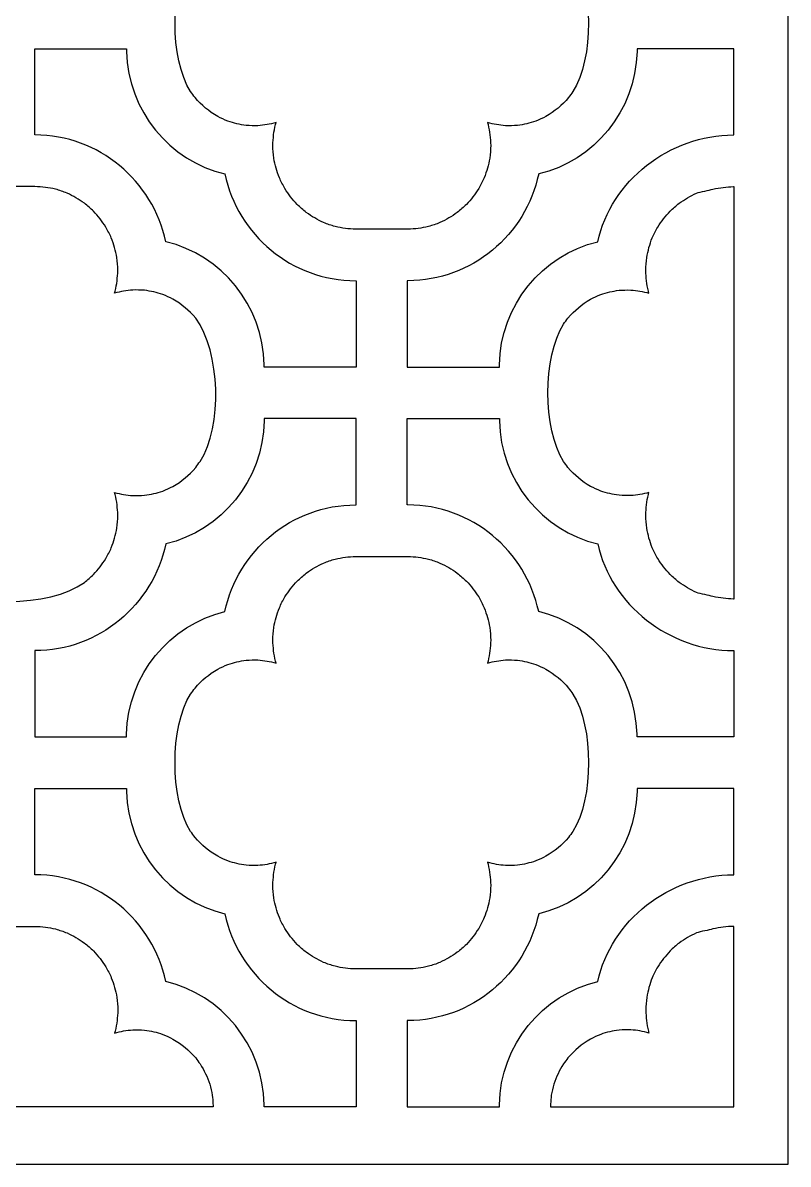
# Model space of a CAD drawing. Header units: centimetres. Extents: x 17.4 to 27.5, y -9.5 to 9.5.
# Drawn here: x 24.485 to 27.5, y -9.5 to -5.005 of the extents above; entities that cross this region are included whole.
import ezdxf

# ---------------------------------------------------------------- set-up
doc = ezdxf.new("R2010")
doc.units = ezdxf.units.CM
doc.header["$MEASUREMENT"] = 0
doc.layers.add('layer 1', color=7, linetype='Continuous')

msp = doc.modelspace()

# ---------------------------------------------------------------- linework, layer by layer
at = {"layer": 'layer 1', "color": 250}
for points, knots in [([(22.82786, 9.5), (24.38524, 9.5), (25.94264, 9.5), (27.50001, 9.5), (27.50001, 9.5), (27.50001, 3.16666), (27.50001, -3.16667), (27.50001, -9.5), (27.50001, -9.5), (25.94264, -9.5), (24.38524, -9.5), (22.82786, -9.5), (22.82786, -9.5), (22.82786, -3.16667), (22.82786, 3.16666), (22.82786, 9.5)], [0, 0, 0, 0, 0.2, 0.2, 0.2, 0.2, 0.4, 0.4, 0.4, 0.4, 0.6, 0.6, 0.6, 0.6, 1, 1, 1, 1]), ([(26.65226, -4.73532), (26.65226, -4.73532), (26.65226, -4.73532), (26.65226, -4.73532), (26.65226, -4.73532), (26.64641, -4.72746), (26.6406, -4.7196), (26.63478, -4.71176), (26.63478, -4.71176), (26.60815, -4.6807), (26.58064, -4.6577), (26.5454, -4.63716), (26.5454, -4.63716), (26.53222, -4.63032), (26.51931, -4.62442), (26.50552, -4.61891), (26.50552, -4.61891), (26.48129, -4.61059), (26.45867, -4.60531), (26.43325, -4.60205), (26.43325, -4.60205), (26.41758, -4.60084), (26.40261, -4.60045), (26.38688, -4.60088), (26.38688, -4.60088), (26.36191, -4.60281), (26.33947, -4.60674), (26.31545, -4.6135), (26.31545, -4.6135), (26.31624, -4.61089), (26.31703, -4.60823), (26.31778, -4.60555), (26.31778, -4.60555), (26.32416, -4.5777), (26.32733, -4.55201), (26.32805, -4.52341), (26.32805, -4.52341), (26.32763, -4.50635), (26.32643, -4.49014), (26.32427, -4.47322), (26.32427, -4.47322), (26.31941, -4.44581), (26.31258, -4.42147), (26.30244, -4.39556), (26.30244, -4.39556), (26.29583, -4.38081), (26.28881, -4.36703), (26.28083, -4.35296), (26.28083, -4.35296), (26.26616, -4.32993), (26.25085, -4.31022), (26.23215, -4.29043), (26.23215, -4.29043), (26.22059, -4.27926), (26.20899, -4.26912), (26.19641, -4.25911), (26.19641, -4.25911), (26.17429, -4.24318), (26.15284, -4.23068), (26.12812, -4.21939), (26.12812, -4.21939), (26.11311, -4.21335), (26.09847, -4.20836), (26.08294, -4.20389), (26.08294, -4.20389), (26.05536, -4.19743), (26.02998, -4.19422), (26.00166, -4.19351), (26.00166, -4.19351), (26.00144, -4.19351), (26.00057, -4.19351), (25.99946, -4.19351), (25.99946, -4.19351), (25.99946, -4.19351), (25.79855, -4.19351), (25.79855, -4.19351), (25.79855, -4.19351), (25.79742, -4.19351), (25.79655, -4.19351), (25.79635, -4.19351), (25.79635, -4.19351), (25.76806, -4.19422), (25.74262, -4.19743), (25.71506, -4.20389), (25.71506, -4.20389), (25.69952, -4.20836), (25.6849, -4.21335), (25.66986, -4.21939), (25.66986, -4.21939), (25.64516, -4.23068), (25.6237, -4.24318), (25.6016, -4.25911), (25.6016, -4.25911), (25.58902, -4.26912), (25.57742, -4.27926), (25.56584, -4.29043), (25.56584, -4.29043), (25.54716, -4.31022), (25.53182, -4.32993), (25.51718, -4.35296), (25.51718, -4.35296), (25.5092, -4.36703), (25.50218, -4.38081), (25.49557, -4.39556), (25.49557, -4.39556), (25.48541, -4.42147), (25.4786, -4.44581), (25.47374, -4.47322), (25.47374, -4.47322), (25.47158, -4.49014), (25.47041, -4.50635), (25.46996, -4.52341), (25.46996, -4.52341), (25.47068, -4.55201), (25.47385, -4.5777), (25.48023, -4.60555), (25.48023, -4.60555), (25.48098, -4.60823), (25.48175, -4.61089), (25.48253, -4.6135), (25.48253, -4.6135), (25.45852, -4.60674), (25.4361, -4.60281), (25.41113, -4.60088), (25.41113, -4.60088), (25.3954, -4.60045), (25.38043, -4.60084), (25.36476, -4.60205), (25.36476, -4.60205), (25.33934, -4.60531), (25.31672, -4.61059), (25.29246, -4.61891), (25.29246, -4.61891), (25.2787, -4.62442), (25.26579, -4.63032), (25.25261, -4.63716), (25.25261, -4.63716), (25.21737, -4.6577), (25.18983, -4.6807), (25.16323, -4.71176), (25.16323, -4.71176), (25.15741, -4.7196), (25.15157, -4.72746), (25.14575, -4.73532), (25.14575, -4.73532), (25.06401, -4.86401), (25.06401, -5.14736), (25.14575, -5.27602), (25.14575, -5.27602), (25.15157, -5.28387), (25.15741, -5.29173), (25.16323, -5.29959), (25.16323, -5.29959), (25.18983, -5.33066), (25.21737, -5.35367), (25.25261, -5.37416), (25.25261, -5.37416), (25.26579, -5.38102), (25.2787, -5.38694), (25.29246, -5.39244), (25.29246, -5.39244), (25.31672, -5.40074), (25.33934, -5.40602), (25.36476, -5.40928), (25.36476, -5.40928), (25.38043, -5.41052), (25.3954, -5.41087), (25.41113, -5.41046), (25.41113, -5.41046), (25.4361, -5.40856), (25.45852, -5.40463), (25.48253, -5.39786), (25.48253, -5.39786), (25.48175, -5.40047), (25.48098, -5.40312), (25.48023, -5.40577), (25.48023, -5.40577), (25.47385, -5.43367), (25.47068, -5.45935), (25.46996, -5.48795), (25.46996, -5.48795), (25.47041, -5.50499), (25.47158, -5.52119), (25.47374, -5.53812), (25.47374, -5.53812), (25.4786, -5.56554), (25.48541, -5.58987), (25.49557, -5.61576), (25.49557, -5.61576), (25.50218, -5.63052), (25.5092, -5.64431), (25.51718, -5.65836), (25.51718, -5.65836), (25.53182, -5.68143), (25.54716, -5.70111), (25.56584, -5.72092), (25.56584, -5.72092), (25.57742, -5.73209), (25.58902, -5.74224), (25.6016, -5.75222), (25.6016, -5.75222), (25.6237, -5.76813), (25.64516, -5.78063), (25.66986, -5.79196), (25.66986, -5.79196), (25.6849, -5.79797), (25.69952, -5.80299), (25.71506, -5.80747), (25.71506, -5.80747), (25.74262, -5.81394), (25.76806, -5.81712), (25.79635, -5.81784), (25.79635, -5.81784), (25.79655, -5.81784), (25.79742, -5.81784), (25.79855, -5.81784), (25.79855, -5.81784), (25.79855, -5.81784), (25.99946, -5.81784), (25.99946, -5.81784), (25.99946, -5.81784), (26.00057, -5.81784), (26.00144, -5.81784), (26.00166, -5.81784), (26.00166, -5.81784), (26.02998, -5.81712), (26.05536, -5.81394), (26.08294, -5.80747), (26.08294, -5.80747), (26.09847, -5.80299), (26.11311, -5.79797), (26.12812, -5.79196), (26.12812, -5.79196), (26.15284, -5.78063), (26.17429, -5.76813), (26.19641, -5.75222), (26.19641, -5.75222), (26.20899, -5.74224), (26.22059, -5.73209), (26.23215, -5.72092), (26.23215, -5.72092), (26.25085, -5.70111), (26.26616, -5.68143), (26.28083, -5.65836), (26.28083, -5.65836), (26.28881, -5.64431), (26.29583, -5.63052), (26.30244, -5.61576), (26.30244, -5.61576), (26.31258, -5.58987), (26.31941, -5.56554), (26.32427, -5.53812), (26.32427, -5.53812), (26.32643, -5.52119), (26.32763, -5.50499), (26.32805, -5.48795), (26.32805, -5.48795), (26.32733, -5.45935), (26.32416, -5.43367), (26.31778, -5.40577), (26.31778, -5.40577), (26.31703, -5.40312), (26.31624, -5.40047), (26.31545, -5.39786), (26.31545, -5.39786), (26.33947, -5.40463), (26.36191, -5.40856), (26.38688, -5.41046), (26.38688, -5.41046), (26.40261, -5.41087), (26.41758, -5.41052), (26.43325, -5.40928), (26.43325, -5.40928), (26.45867, -5.40602), (26.48129, -5.40074), (26.50552, -5.39244), (26.50552, -5.39244), (26.51931, -5.38694), (26.53222, -5.38102), (26.5454, -5.37416), (26.5454, -5.37416), (26.58064, -5.35367), (26.60815, -5.33066), (26.63478, -5.29959), (26.63478, -5.29959), (26.6406, -5.29173), (26.64641, -5.28387), (26.65226, -5.27602), (26.65226, -5.27602), (26.734, -5.14736), (26.734, -4.86401), (26.65226, -4.73532)], [0, 0, 0, 0, 0.0135135, 0.0135135, 0.0135135, 0.0135135, 0.027027, 0.027027, 0.027027, 0.027027, 0.0405405, 0.0405405, 0.0405405, 0.0405405, 0.0540541, 0.0540541, 0.0540541, 0.0540541, 0.0675676, 0.0675676, 0.0675676, 0.0675676, 0.0810811, 0.0810811, 0.0810811, 0.0810811, 0.0945946, 0.0945946, 0.0945946, 0.0945946, 0.1081081, 0.1081081, 0.1081081, 0.1081081, 0.1216216, 0.1216216, 0.1216216, 0.1216216, 0.1351351, 0.1351351, 0.1351351, 0.1351351, 0.1486486, 0.1486486, 0.1486486, 0.1486486, 0.1621622, 0.1621622, 0.1621622, 0.1621622, 0.1756757, 0.1756757, 0.1756757, 0.1756757, 0.1891892, 0.1891892, 0.1891892, 0.1891892, 0.2027027, 0.2027027, 0.2027027, 0.2027027, 0.2162162, 0.2162162, 0.2162162, 0.2162162, 0.2297297, 0.2297297, 0.2297297, 0.2297297, 0.2432432, 0.2432432, 0.2432432, 0.2432432, 0.2567568, 0.2567568, 0.2567568, 0.2567568, 0.2702703, 0.2702703, 0.2702703, 0.2702703, 0.2837838, 0.2837838, 0.2837838, 0.2837838, 0.2972973, 0.2972973, 0.2972973, 0.2972973, 0.3108108, 0.3108108, 0.3108108, 0.3108108, 0.3243243, 0.3243243, 0.3243243, 0.3243243, 0.3378378, 0.3378378, 0.3378378, 0.3378378, 0.3513514, 0.3513514, 0.3513514, 0.3513514, 0.3648649, 0.3648649, 0.3648649, 0.3648649, 0.3783784, 0.3783784, 0.3783784, 0.3783784, 0.3918919, 0.3918919, 0.3918919, 0.3918919, 0.4054054, 0.4054054, 0.4054054, 0.4054054, 0.4189189, 0.4189189, 0.4189189, 0.4189189, 0.4324324, 0.4324324, 0.4324324, 0.4324324, 0.4459459, 0.4459459, 0.4459459, 0.4459459, 0.4594595, 0.4594595, 0.4594595, 0.4594595, 0.472973, 0.472973, 0.472973, 0.472973, 0.4864865, 0.4864865, 0.4864865, 0.4864865, 0.5, 0.5, 0.5, 0.5, 0.5135135, 0.5135135, 0.5135135, 0.5135135, 0.527027, 0.527027, 0.527027, 0.527027, 0.5405405, 0.5405405, 0.5405405, 0.5405405, 0.5540541, 0.5540541, 0.5540541, 0.5540541, 0.5675676, 0.5675676, 0.5675676, 0.5675676, 0.5810811, 0.5810811, 0.5810811, 0.5810811, 0.5945946, 0.5945946, 0.5945946, 0.5945946, 0.6081081, 0.6081081, 0.6081081, 0.6081081, 0.6216216, 0.6216216, 0.6216216, 0.6216216, 0.6351351, 0.6351351, 0.6351351, 0.6351351, 0.6486486, 0.6486486, 0.6486486, 0.6486486, 0.6621622, 0.6621622, 0.6621622, 0.6621622, 0.6756757, 0.6756757, 0.6756757, 0.6756757, 0.6891892, 0.6891892, 0.6891892, 0.6891892, 0.7027027, 0.7027027, 0.7027027, 0.7027027, 0.7162162, 0.7162162, 0.7162162, 0.7162162, 0.7297297, 0.7297297, 0.7297297, 0.7297297, 0.7432432, 0.7432432, 0.7432432, 0.7432432, 0.7567568, 0.7567568, 0.7567568, 0.7567568, 0.7702703, 0.7702703, 0.7702703, 0.7702703, 0.7837838, 0.7837838, 0.7837838, 0.7837838, 0.7972973, 0.7972973, 0.7972973, 0.7972973, 0.8108108, 0.8108108, 0.8108108, 0.8108108, 0.8243243, 0.8243243, 0.8243243, 0.8243243, 0.8378378, 0.8378378, 0.8378378, 0.8378378, 0.8513514, 0.8513514, 0.8513514, 0.8513514, 0.8648649, 0.8648649, 0.8648649, 0.8648649, 0.8783784, 0.8783784, 0.8783784, 0.8783784, 0.8918919, 0.8918919, 0.8918919, 0.8918919, 0.9054054, 0.9054054, 0.9054054, 0.9054054, 0.9189189, 0.9189189, 0.9189189, 0.9189189, 0.9324324, 0.9324324, 0.9324324, 0.9324324, 0.9459459, 0.9459459, 0.9459459, 0.9459459, 0.9594595, 0.9594595, 0.9594595, 0.9594595, 0.972973, 0.972973, 0.972973, 0.972973, 1, 1, 1, 1]), ([(24.89341, -5.10721), (24.89341, -5.10721), (24.89341, -5.10721), (24.89341, -5.10721), (24.89341, -5.10721), (24.7728, -5.10721), (24.65221, -5.10721), (24.5316, -5.10721), (24.5316, -5.10721), (24.5316, -5.22048), (24.5316, -5.33374), (24.5316, -5.44701), (24.5316, -5.44701), (24.5322, -5.44701), (24.53258, -5.44701), (24.53268, -5.44701), (24.53268, -5.44701), (24.78491, -5.44701), (24.99669, -5.62761), (25.04807, -5.86738), (25.04807, -5.86738), (25.26696, -5.91934), (25.43146, -6.11681), (25.43558, -6.35255), (25.43558, -6.35255), (25.43561, -6.35372), (25.43563, -6.35709), (25.43563, -6.3608), (25.43563, -6.3608), (25.5566, -6.3608), (25.67759, -6.3608), (25.79855, -6.3608), (25.79855, -6.3608), (25.79855, -6.24754), (25.79855, -6.13425), (25.79855, -6.02095), (25.79855, -6.02095), (25.79742, -6.02095), (25.79655, -6.02095), (25.79635, -6.02095), (25.79635, -6.02095), (25.54413, -6.02095), (25.33232, -5.84038), (25.28094, -5.60059), (25.28094, -5.60059), (25.06298, -5.54883), (24.89894, -5.35285), (24.89351, -5.11839), (24.89351, -5.11839), (24.89346, -5.11652), (24.89343, -5.11185), (24.89341, -5.10721)], [0, 0, 0, 0, 0.0714286, 0.0714286, 0.0714286, 0.0714286, 0.1428571, 0.1428571, 0.1428571, 0.1428571, 0.2142857, 0.2142857, 0.2142857, 0.2142857, 0.2857143, 0.2857143, 0.2857143, 0.2857143, 0.3571429, 0.3571429, 0.3571429, 0.3571429, 0.4285714, 0.4285714, 0.4285714, 0.4285714, 0.5, 0.5, 0.5, 0.5, 0.5714286, 0.5714286, 0.5714286, 0.5714286, 0.6428571, 0.6428571, 0.6428571, 0.6428571, 0.7142857, 0.7142857, 0.7142857, 0.7142857, 0.7857143, 0.7857143, 0.7857143, 0.7857143, 0.8571429, 0.8571429, 0.8571429, 0.8571429, 1, 1, 1, 1]), ([(26.9046, -5.10721), (26.9046, -5.10721), (26.9046, -5.10721), (26.9046, -5.10721), (26.9046, -5.10721), (27.03178, -5.10721), (27.15897, -5.10721), (27.28617, -5.10721), (27.28617, -5.10721), (27.28617, -5.22048), (27.28617, -5.33374), (27.28617, -5.44701), (27.28617, -5.44701), (27.28557, -5.44701), (27.28517, -5.44701), (27.28509, -5.44701), (27.28509, -5.44701), (27.03288, -5.44701), (26.80132, -5.62761), (26.74992, -5.86738), (26.74992, -5.86738), (26.53105, -5.91934), (26.36655, -6.11681), (26.36243, -6.35255), (26.36243, -6.35255), (26.3624, -6.35372), (26.36236, -6.35709), (26.36236, -6.3608), (26.36236, -6.3608), (26.24138, -6.3608), (26.12042, -6.3608), (25.99946, -6.3608), (25.99946, -6.3608), (25.99946, -6.24754), (25.99946, -6.13425), (25.99946, -6.02095), (25.99946, -6.02095), (26.00057, -6.02095), (26.00144, -6.02095), (26.00166, -6.02095), (26.00166, -6.02095), (26.25388, -6.02095), (26.46567, -5.84038), (26.51707, -5.60059), (26.51707, -5.60059), (26.73503, -5.54883), (26.89907, -5.35285), (26.9045, -5.11839), (26.9045, -5.11839), (26.90455, -5.11652), (26.90457, -5.11185), (26.9046, -5.10721)], [0, 0, 0, 0, 0.0714286, 0.0714286, 0.0714286, 0.0714286, 0.1428571, 0.1428571, 0.1428571, 0.1428571, 0.2142857, 0.2142857, 0.2142857, 0.2142857, 0.2857143, 0.2857143, 0.2857143, 0.2857143, 0.3571429, 0.3571429, 0.3571429, 0.3571429, 0.4285714, 0.4285714, 0.4285714, 0.4285714, 0.5, 0.5, 0.5, 0.5, 0.5714286, 0.5714286, 0.5714286, 0.5714286, 0.6428571, 0.6428571, 0.6428571, 0.6428571, 0.7142857, 0.7142857, 0.7142857, 0.7142857, 0.7857143, 0.7857143, 0.7857143, 0.7857143, 0.8571429, 0.8571429, 0.8571429, 0.8571429, 1, 1, 1, 1]), ([(23.67677, -6.19194), (23.67677, -6.19194), (23.67677, -6.19194), (23.67677, -6.19194), (23.67677, -6.19194), (23.6826, -6.18409), (23.68841, -6.17623), (23.69423, -6.16838), (23.69423, -6.16838), (23.72086, -6.13733), (23.74837, -6.11432), (23.78361, -6.09382), (23.78361, -6.09382), (23.79679, -6.08694), (23.8097, -6.08105), (23.82349, -6.07553), (23.82349, -6.07553), (23.84771, -6.06722), (23.87034, -6.06197), (23.89575, -6.05868), (23.89575, -6.05868), (23.91146, -6.05747), (23.92641, -6.05709), (23.94213, -6.0575), (23.94213, -6.0575), (23.9671, -6.05944), (23.98954, -6.06337), (24.01356, -6.07013), (24.01356, -6.07013), (24.01277, -6.06752), (24.01197, -6.06487), (24.01123, -6.06219), (24.01123, -6.06219), (24.00484, -6.03432), (24.00168, -6.00864), (24.00096, -5.98004), (24.00096, -5.98004), (24.00141, -5.96299), (24.00261, -5.9468), (24.00473, -5.92987), (24.00473, -5.92987), (24.0096, -5.90245), (24.01643, -5.87811), (24.02658, -5.8522), (24.02658, -5.8522), (24.03317, -5.83744), (24.04019, -5.82365), (24.0482, -5.8096), (24.0482, -5.8096), (24.06285, -5.78656), (24.07816, -5.76688), (24.09685, -5.74706), (24.09685, -5.74706), (24.10842, -5.7359), (24.12002, -5.72575), (24.1326, -5.71573), (24.1326, -5.71573), (24.15472, -5.69983), (24.17617, -5.68733), (24.20089, -5.67603), (24.20089, -5.67603), (24.21591, -5.67002), (24.23053, -5.665), (24.24606, -5.66052), (24.24606, -5.66052), (24.27366, -5.65405), (24.29906, -5.65085), (24.32735, -5.65015), (24.32735, -5.65015), (24.32749, -5.65015), (24.3283, -5.65015), (24.32958, -5.65015), (24.32958, -5.65015), (24.32958, -5.65015), (24.5316, -5.65015), (24.5316, -5.65015), (24.5316, -5.65015), (24.5322, -5.65015), (24.53258, -5.65015), (24.53268, -5.65015), (24.53268, -5.65015), (24.56097, -5.65085), (24.58639, -5.65405), (24.61394, -5.66052), (24.61394, -5.66052), (24.6295, -5.665), (24.64411, -5.67002), (24.65915, -5.67603), (24.65915, -5.67603), (24.68387, -5.68733), (24.70532, -5.69983), (24.72744, -5.71573), (24.72744, -5.71573), (24.74002, -5.72575), (24.75159, -5.7359), (24.76318, -5.74706), (24.76318, -5.74706), (24.78186, -5.76688), (24.7972, -5.78656), (24.81183, -5.8096), (24.81183, -5.8096), (24.81984, -5.82365), (24.82683, -5.83744), (24.83347, -5.8522), (24.83347, -5.8522), (24.84359, -5.87811), (24.85041, -5.90245), (24.8553, -5.92987), (24.8553, -5.92987), (24.85743, -5.9468), (24.85863, -5.96299), (24.85906, -5.98004), (24.85906, -5.98004), (24.85833, -6.00864), (24.85519, -6.03432), (24.84878, -6.06219), (24.84878, -6.06219), (24.84803, -6.06487), (24.84727, -6.06752), (24.84648, -6.07013), (24.84648, -6.07013), (24.87047, -6.06337), (24.89292, -6.05944), (24.91789, -6.0575), (24.91789, -6.0575), (24.93364, -6.05709), (24.9486, -6.05747), (24.96428, -6.05868), (24.96428, -6.05868), (24.98967, -6.06197), (25.01229, -6.06722), (25.03655, -6.07553), (25.03655, -6.07553), (25.05034, -6.08105), (25.06325, -6.08694), (25.07643, -6.09382), (25.07643, -6.09382), (25.11167, -6.11432), (25.13918, -6.13733), (25.16581, -6.16838), (25.16581, -6.16838), (25.26443, -6.30157), (25.27161, -6.5937), (25.18326, -6.73275), (25.18326, -6.73275), (25.17744, -6.74061), (25.17163, -6.74849), (25.16581, -6.75635), (25.16581, -6.75635), (25.13918, -6.7874), (25.11167, -6.81038), (25.07643, -6.83091), (25.07643, -6.83091), (25.06325, -6.83772), (25.05034, -6.84365), (25.03655, -6.84916), (25.03655, -6.84916), (25.01229, -6.85748), (24.98967, -6.86273), (24.96428, -6.86601), (24.96428, -6.86601), (24.9486, -6.86723), (24.93364, -6.86761), (24.91789, -6.86721), (24.91789, -6.86721), (24.89292, -6.86526), (24.87047, -6.86133), (24.84648, -6.85457), (24.84648, -6.85457), (24.84727, -6.85718), (24.84803, -6.85983), (24.84878, -6.8625), (24.84878, -6.8625), (24.85519, -6.89037), (24.85833, -6.91606), (24.85906, -6.94466), (24.85906, -6.94466), (24.85863, -6.96172), (24.85743, -6.9779), (24.8553, -6.99482), (24.8553, -6.99482), (24.85041, -7.02225), (24.84359, -7.04657), (24.83347, -7.07249), (24.83347, -7.07249), (24.82683, -7.08728), (24.81984, -7.10104), (24.81183, -7.1151), (24.81183, -7.1151), (24.7972, -7.13814), (24.78186, -7.15782), (24.76318, -7.17764), (24.76318, -7.17764), (24.75159, -7.18882), (24.74002, -7.19898), (24.72744, -7.20896), (24.72744, -7.20896), (24.58821, -7.30913), (24.27178, -7.30913), (24.1326, -7.20896), (24.1326, -7.20896), (24.12002, -7.19898), (24.10842, -7.18882), (24.09685, -7.17764), (24.09685, -7.17764), (24.07816, -7.15782), (24.06285, -7.13814), (24.0482, -7.1151), (24.0482, -7.1151), (24.04019, -7.10104), (24.03317, -7.08728), (24.02658, -7.07249), (24.02658, -7.07249), (24.01643, -7.04657), (24.0096, -7.02225), (24.00473, -6.99482), (24.00473, -6.99482), (24.00261, -6.9779), (24.00141, -6.96172), (24.00096, -6.94466), (24.00096, -6.94466), (24.00168, -6.91606), (24.00484, -6.89037), (24.01123, -6.8625), (24.01123, -6.8625), (24.01197, -6.85983), (24.01277, -6.85718), (24.01356, -6.85457), (24.01356, -6.85457), (23.98954, -6.86133), (23.9671, -6.86526), (23.94213, -6.86721), (23.94213, -6.86721), (23.92641, -6.86761), (23.91146, -6.86723), (23.89575, -6.86601), (23.89575, -6.86601), (23.87034, -6.86273), (23.84771, -6.85748), (23.82349, -6.84916), (23.82349, -6.84916), (23.8097, -6.84365), (23.79679, -6.83772), (23.78361, -6.83091), (23.78361, -6.83091), (23.58284, -6.71398), (23.56405, -6.3694), (23.67677, -6.19194)], [0, 0, 0, 0, 0.015873, 0.015873, 0.015873, 0.015873, 0.031746, 0.031746, 0.031746, 0.031746, 0.047619, 0.047619, 0.047619, 0.047619, 0.0634921, 0.0634921, 0.0634921, 0.0634921, 0.0793651, 0.0793651, 0.0793651, 0.0793651, 0.0952381, 0.0952381, 0.0952381, 0.0952381, 0.1111111, 0.1111111, 0.1111111, 0.1111111, 0.1269841, 0.1269841, 0.1269841, 0.1269841, 0.1428571, 0.1428571, 0.1428571, 0.1428571, 0.1587302, 0.1587302, 0.1587302, 0.1587302, 0.1746032, 0.1746032, 0.1746032, 0.1746032, 0.1904762, 0.1904762, 0.1904762, 0.1904762, 0.2063492, 0.2063492, 0.2063492, 0.2063492, 0.2222222, 0.2222222, 0.2222222, 0.2222222, 0.2380952, 0.2380952, 0.2380952, 0.2380952, 0.2539683, 0.2539683, 0.2539683, 0.2539683, 0.2698413, 0.2698413, 0.2698413, 0.2698413, 0.2857143, 0.2857143, 0.2857143, 0.2857143, 0.3015873, 0.3015873, 0.3015873, 0.3015873, 0.3174603, 0.3174603, 0.3174603, 0.3174603, 0.3333333, 0.3333333, 0.3333333, 0.3333333, 0.3492063, 0.3492063, 0.3492063, 0.3492063, 0.3650794, 0.3650794, 0.3650794, 0.3650794, 0.3809524, 0.3809524, 0.3809524, 0.3809524, 0.3968254, 0.3968254, 0.3968254, 0.3968254, 0.4126984, 0.4126984, 0.4126984, 0.4126984, 0.4285714, 0.4285714, 0.4285714, 0.4285714, 0.4444444, 0.4444444, 0.4444444, 0.4444444, 0.4603175, 0.4603175, 0.4603175, 0.4603175, 0.4761905, 0.4761905, 0.4761905, 0.4761905, 0.4920635, 0.4920635, 0.4920635, 0.4920635, 0.5079365, 0.5079365, 0.5079365, 0.5079365, 0.5238095, 0.5238095, 0.5238095, 0.5238095, 0.5396825, 0.5396825, 0.5396825, 0.5396825, 0.5555556, 0.5555556, 0.5555556, 0.5555556, 0.5714286, 0.5714286, 0.5714286, 0.5714286, 0.5873016, 0.5873016, 0.5873016, 0.5873016, 0.6031746, 0.6031746, 0.6031746, 0.6031746, 0.6190476, 0.6190476, 0.6190476, 0.6190476, 0.6349206, 0.6349206, 0.6349206, 0.6349206, 0.6507937, 0.6507937, 0.6507937, 0.6507937, 0.6666667, 0.6666667, 0.6666667, 0.6666667, 0.6825397, 0.6825397, 0.6825397, 0.6825397, 0.6984127, 0.6984127, 0.6984127, 0.6984127, 0.7142857, 0.7142857, 0.7142857, 0.7142857, 0.7301587, 0.7301587, 0.7301587, 0.7301587, 0.7460317, 0.7460317, 0.7460317, 0.7460317, 0.7619048, 0.7619048, 0.7619048, 0.7619048, 0.7777778, 0.7777778, 0.7777778, 0.7777778, 0.7936508, 0.7936508, 0.7936508, 0.7936508, 0.8095238, 0.8095238, 0.8095238, 0.8095238, 0.8253968, 0.8253968, 0.8253968, 0.8253968, 0.8412698, 0.8412698, 0.8412698, 0.8412698, 0.8571429, 0.8571429, 0.8571429, 0.8571429, 0.8730159, 0.8730159, 0.8730159, 0.8730159, 0.8888889, 0.8888889, 0.8888889, 0.8888889, 0.9047619, 0.9047619, 0.9047619, 0.9047619, 0.9206349, 0.9206349, 0.9206349, 0.9206349, 0.9365079, 0.9365079, 0.9365079, 0.9365079, 0.952381, 0.952381, 0.952381, 0.952381, 0.968254, 0.968254, 0.968254, 0.968254, 1, 1, 1, 1]), ([(27.28617, -5.65015), (27.28617, -5.65015), (27.28617, -5.65015), (27.28617, -5.65015), (27.28617, -5.65015), (27.28557, -5.65015), (27.28517, -5.65015), (27.28509, -5.65015), (27.28509, -5.65015), (27.25682, -5.65085), (27.23141, -5.65405), (27.20382, -5.66052), (27.20382, -5.66052), (27.18828, -5.665), (27.1539, -5.67002), (27.13886, -5.67603), (27.13886, -5.67603), (27.11413, -5.68733), (27.09267, -5.69983), (27.07057, -5.71573), (27.07057, -5.71573), (27.05799, -5.72575), (27.04642, -5.7359), (27.03484, -5.74706), (27.03484, -5.74706), (27.01611, -5.76688), (27.00081, -5.78656), (26.98618, -5.8096), (26.98618, -5.8096), (26.97815, -5.82365), (26.97116, -5.83744), (26.96454, -5.8522), (26.96454, -5.8522), (26.95441, -5.87811), (26.94759, -5.90245), (26.94271, -5.92987), (26.94271, -5.92987), (26.94058, -5.9468), (26.93938, -5.96299), (26.93893, -5.98004), (26.93893, -5.98004), (26.93968, -6.00864), (26.94282, -6.03432), (26.9492, -6.06219), (26.9492, -6.06219), (26.94996, -6.06487), (26.95072, -6.06752), (26.95152, -6.07013), (26.95152, -6.07013), (26.92753, -6.06337), (26.90509, -6.05944), (26.88009, -6.0575), (26.88009, -6.0575), (26.86437, -6.05709), (26.84941, -6.05747), (26.83373, -6.05868), (26.83373, -6.05868), (26.80834, -6.06197), (26.78572, -6.06722), (26.76146, -6.07553), (26.76146, -6.07553), (26.74767, -6.08105), (26.73476, -6.08694), (26.72158, -6.09382), (26.72158, -6.09382), (26.68634, -6.11432), (26.65883, -6.13733), (26.6322, -6.16838), (26.6322, -6.16838), (26.62638, -6.17623), (26.62057, -6.18409), (26.61475, -6.19194), (26.61475, -6.19194), (26.53317, -6.32033), (26.53317, -6.60436), (26.61475, -6.73275), (26.61475, -6.73275), (26.62057, -6.74061), (26.62638, -6.74849), (26.6322, -6.75635), (26.6322, -6.75635), (26.65883, -6.7874), (26.68634, -6.81038), (26.72158, -6.83091), (26.72158, -6.83091), (26.73476, -6.83772), (26.74767, -6.84365), (26.76146, -6.84916), (26.76146, -6.84916), (26.78572, -6.85748), (26.80834, -6.86273), (26.83373, -6.86601), (26.83373, -6.86601), (26.84941, -6.86723), (26.86437, -6.86761), (26.88009, -6.86721), (26.88009, -6.86721), (26.90509, -6.86526), (26.92753, -6.86133), (26.95152, -6.85457), (26.95152, -6.85457), (26.95072, -6.85718), (26.94996, -6.85983), (26.9492, -6.8625), (26.9492, -6.8625), (26.94282, -6.89037), (26.93968, -6.91606), (26.93893, -6.94466), (26.93893, -6.94466), (26.93938, -6.96172), (26.94058, -6.9779), (26.94271, -6.99482), (26.94271, -6.99482), (26.94759, -7.02225), (26.95441, -7.04657), (26.96454, -7.07249), (26.96454, -7.07249), (26.97116, -7.08728), (26.97815, -7.10104), (26.98618, -7.1151), (26.98618, -7.1151), (27.00081, -7.13814), (27.01611, -7.15782), (27.03484, -7.17764), (27.03484, -7.17764), (27.04642, -7.18882), (27.05799, -7.19898), (27.07057, -7.20896), (27.07057, -7.20896), (27.09267, -7.22489), (27.11413, -7.23737), (27.13886, -7.2487), (27.13886, -7.2487), (27.1539, -7.25471), (27.18828, -7.25973), (27.20382, -7.26421), (27.20382, -7.26421), (27.23141, -7.27065), (27.25682, -7.27385), (27.28509, -7.27457), (27.28509, -7.27457), (27.28517, -7.27457), (27.28557, -7.27457), (27.28617, -7.27456), (27.28617, -7.27456), (27.28617, -6.73309), (27.28617, -6.19161), (27.28617, -5.65015)], [0, 0, 0, 0, 0.0263158, 0.0263158, 0.0263158, 0.0263158, 0.0526316, 0.0526316, 0.0526316, 0.0526316, 0.0789474, 0.0789474, 0.0789474, 0.0789474, 0.1052632, 0.1052632, 0.1052632, 0.1052632, 0.1315789, 0.1315789, 0.1315789, 0.1315789, 0.1578947, 0.1578947, 0.1578947, 0.1578947, 0.1842105, 0.1842105, 0.1842105, 0.1842105, 0.2105263, 0.2105263, 0.2105263, 0.2105263, 0.2368421, 0.2368421, 0.2368421, 0.2368421, 0.2631579, 0.2631579, 0.2631579, 0.2631579, 0.2894737, 0.2894737, 0.2894737, 0.2894737, 0.3157895, 0.3157895, 0.3157895, 0.3157895, 0.3421053, 0.3421053, 0.3421053, 0.3421053, 0.3684211, 0.3684211, 0.3684211, 0.3684211, 0.3947368, 0.3947368, 0.3947368, 0.3947368, 0.4210526, 0.4210526, 0.4210526, 0.4210526, 0.4473684, 0.4473684, 0.4473684, 0.4473684, 0.4736842, 0.4736842, 0.4736842, 0.4736842, 0.5, 0.5, 0.5, 0.5, 0.5263158, 0.5263158, 0.5263158, 0.5263158, 0.5526316, 0.5526316, 0.5526316, 0.5526316, 0.5789474, 0.5789474, 0.5789474, 0.5789474, 0.6052632, 0.6052632, 0.6052632, 0.6052632, 0.6315789, 0.6315789, 0.6315789, 0.6315789, 0.6578947, 0.6578947, 0.6578947, 0.6578947, 0.6842105, 0.6842105, 0.6842105, 0.6842105, 0.7105263, 0.7105263, 0.7105263, 0.7105263, 0.7368421, 0.7368421, 0.7368421, 0.7368421, 0.7631579, 0.7631579, 0.7631579, 0.7631579, 0.7894737, 0.7894737, 0.7894737, 0.7894737, 0.8157895, 0.8157895, 0.8157895, 0.8157895, 0.8421053, 0.8421053, 0.8421053, 0.8421053, 0.8684211, 0.8684211, 0.8684211, 0.8684211, 0.8947368, 0.8947368, 0.8947368, 0.8947368, 0.9210526, 0.9210526, 0.9210526, 0.9210526, 0.9473684, 0.9473684, 0.9473684, 0.9473684, 1, 1, 1, 1]), ([(24.89341, -7.81749), (24.89341, -7.81749), (24.89341, -7.81749), (24.89341, -7.81749), (24.89341, -7.81749), (24.7728, -7.81749), (24.65221, -7.81749), (24.5316, -7.81749), (24.5316, -7.81749), (24.5316, -7.70423), (24.5316, -7.59096), (24.5316, -7.47769), (24.5316, -7.47769), (24.5322, -7.47769), (24.53258, -7.47769), (24.53268, -7.47769), (24.53268, -7.47769), (24.78491, -7.47769), (24.99669, -7.29712), (25.04807, -7.05733), (25.04807, -7.05733), (25.26696, -7.00534), (25.43146, -6.80792), (25.43558, -6.57217), (25.43558, -6.57217), (25.43561, -6.57099), (25.43563, -6.56764), (25.43563, -6.5639), (25.43563, -6.5639), (25.5566, -6.5639), (25.67759, -6.5639), (25.79855, -6.5639), (25.79855, -6.5639), (25.79855, -6.67719), (25.79855, -6.79043), (25.79855, -6.90375), (25.79855, -6.90375), (25.79742, -6.90375), (25.79655, -6.90372), (25.79635, -6.90372), (25.79635, -6.90372), (25.54413, -6.90372), (25.33232, -7.08433), (25.28094, -7.32412), (25.28094, -7.32412), (25.06298, -7.3759), (24.89894, -7.57185), (24.89351, -7.8063), (24.89351, -7.8063), (24.89346, -7.80819), (24.89343, -7.81283), (24.89341, -7.81749)], [0, 0, 0, 0, 0.0714286, 0.0714286, 0.0714286, 0.0714286, 0.1428571, 0.1428571, 0.1428571, 0.1428571, 0.2142857, 0.2142857, 0.2142857, 0.2142857, 0.2857143, 0.2857143, 0.2857143, 0.2857143, 0.3571429, 0.3571429, 0.3571429, 0.3571429, 0.4285714, 0.4285714, 0.4285714, 0.4285714, 0.5, 0.5, 0.5, 0.5, 0.5714286, 0.5714286, 0.5714286, 0.5714286, 0.6428571, 0.6428571, 0.6428571, 0.6428571, 0.7142857, 0.7142857, 0.7142857, 0.7142857, 0.7857143, 0.7857143, 0.7857143, 0.7857143, 0.8571429, 0.8571429, 0.8571429, 0.8571429, 1, 1, 1, 1]), ([(26.9046, -7.81749), (26.9046, -7.81749), (26.9046, -7.81749), (26.9046, -7.81749), (26.9046, -7.81749), (27.03178, -7.81749), (27.15897, -7.81749), (27.28617, -7.81749), (27.28617, -7.81749), (27.28617, -7.70423), (27.28617, -7.59096), (27.28617, -7.47769), (27.28617, -7.47769), (27.28557, -7.47769), (27.28517, -7.47769), (27.28509, -7.47769), (27.28509, -7.47769), (27.03288, -7.47769), (26.80132, -7.29712), (26.74992, -7.05733), (26.74992, -7.05733), (26.53105, -7.00534), (26.36655, -6.80792), (26.36243, -6.57217), (26.36243, -6.57217), (26.3624, -6.57099), (26.36236, -6.56764), (26.36236, -6.5639), (26.36236, -6.5639), (26.24138, -6.5639), (26.12042, -6.5639), (25.99946, -6.5639), (25.99946, -6.5639), (25.99946, -6.67719), (25.99946, -6.79043), (25.99946, -6.90375), (25.99946, -6.90375), (26.00057, -6.90375), (26.00144, -6.90372), (26.00166, -6.90372), (26.00166, -6.90372), (26.25388, -6.90372), (26.46567, -7.08433), (26.51707, -7.32412), (26.51707, -7.32412), (26.73503, -7.3759), (26.89907, -7.57185), (26.9045, -7.8063), (26.9045, -7.8063), (26.90455, -7.80819), (26.90457, -7.81283), (26.9046, -7.81749)], [0, 0, 0, 0, 0.0714286, 0.0714286, 0.0714286, 0.0714286, 0.1428571, 0.1428571, 0.1428571, 0.1428571, 0.2142857, 0.2142857, 0.2142857, 0.2142857, 0.2857143, 0.2857143, 0.2857143, 0.2857143, 0.3571429, 0.3571429, 0.3571429, 0.3571429, 0.4285714, 0.4285714, 0.4285714, 0.4285714, 0.5, 0.5, 0.5, 0.5, 0.5714286, 0.5714286, 0.5714286, 0.5714286, 0.6428571, 0.6428571, 0.6428571, 0.6428571, 0.7142857, 0.7142857, 0.7142857, 0.7142857, 0.7857143, 0.7857143, 0.7857143, 0.7857143, 0.8571429, 0.8571429, 0.8571429, 0.8571429, 1, 1, 1, 1]), ([(25.79855, -7.10689), (25.79855, -7.10689), (25.79855, -7.10689), (25.79855, -7.10689), (25.79855, -7.10689), (25.79742, -7.10689), (25.79655, -7.10686), (25.79635, -7.10686), (25.79635, -7.10686), (25.76806, -7.1076), (25.74262, -7.11077), (25.71506, -7.11724), (25.71506, -7.11724), (25.69952, -7.12171), (25.6849, -7.12673), (25.66986, -7.13273), (25.66986, -7.13273), (25.64516, -7.14406), (25.6237, -7.15656), (25.6016, -7.17247), (25.6016, -7.17247), (25.58902, -7.18247), (25.57742, -7.19263), (25.56584, -7.20378), (25.56584, -7.20378), (25.54716, -7.2236), (25.53182, -7.2433), (25.51718, -7.26634), (25.51718, -7.26634), (25.5092, -7.28037), (25.50218, -7.29417), (25.49557, -7.30894), (25.49557, -7.30894), (25.48541, -7.33485), (25.4786, -7.35918), (25.47374, -7.3866), (25.47374, -7.3866), (25.47158, -7.40352), (25.47041, -7.41973), (25.46996, -7.43676), (25.46996, -7.43676), (25.47068, -7.46536), (25.47385, -7.49108), (25.48023, -7.51893), (25.48023, -7.51893), (25.48098, -7.52158), (25.48175, -7.52424), (25.48253, -7.52687), (25.48253, -7.52687), (25.45852, -7.5201), (25.4361, -7.51617), (25.41113, -7.51424), (25.41113, -7.51424), (25.3954, -7.51383), (25.38043, -7.51421), (25.36476, -7.51541), (25.36476, -7.51541), (25.33934, -7.51869), (25.31672, -7.52394), (25.29246, -7.53229), (25.29246, -7.53229), (25.2787, -7.53779), (25.26579, -7.5437), (25.25261, -7.55054), (25.25261, -7.55054), (25.21737, -7.57104), (25.18983, -7.59405), (25.16323, -7.6251), (25.16323, -7.6251), (25.15741, -7.63296), (25.15157, -7.64082), (25.14575, -7.64865), (25.14575, -7.64865), (25.06401, -7.77734), (25.06401, -8.0607), (25.14575, -8.18939), (25.14575, -8.18939), (25.15157, -8.19725), (25.15741, -8.20511), (25.16323, -8.21297), (25.16323, -8.21297), (25.18983, -8.24403), (25.21737, -8.26699), (25.25261, -8.28754), (25.25261, -8.28754), (25.26579, -8.29438), (25.2787, -8.30029), (25.29246, -8.30579), (25.29246, -8.30579), (25.31672, -8.31412), (25.33934, -8.31937), (25.36476, -8.32266), (25.36476, -8.32266), (25.38043, -8.32387), (25.3954, -8.32425), (25.41113, -8.32384), (25.41113, -8.32384), (25.4361, -8.3219), (25.45852, -8.31797), (25.48253, -8.31121), (25.48253, -8.31121), (25.48175, -8.31382), (25.48098, -8.31647), (25.48023, -8.31915), (25.48023, -8.31915), (25.47385, -8.347), (25.47068, -8.37269), (25.46996, -8.4013), (25.46996, -8.4013), (25.47041, -8.41835), (25.47158, -8.43454), (25.47374, -8.45148), (25.47374, -8.45148), (25.4786, -8.47889), (25.48541, -8.5032), (25.49557, -8.52913), (25.49557, -8.52913), (25.50218, -8.5439), (25.5092, -8.55769), (25.51718, -8.57174), (25.51718, -8.57174), (25.53182, -8.59478), (25.54716, -8.61446), (25.56584, -8.63426), (25.56584, -8.63426), (25.57742, -8.64547), (25.58902, -8.65561), (25.6016, -8.6656), (25.6016, -8.6656), (25.6237, -8.68151), (25.64516, -8.69401), (25.66986, -8.70534), (25.66986, -8.70534), (25.6849, -8.71135), (25.69952, -8.71637), (25.71506, -8.72084), (25.71506, -8.72084), (25.74262, -8.72729), (25.76806, -8.73047), (25.79635, -8.73122), (25.79635, -8.73122), (25.79655, -8.73122), (25.79742, -8.73119), (25.79855, -8.73119), (25.79855, -8.73119), (25.79855, -8.73119), (25.99946, -8.73119), (25.99946, -8.73119), (25.99946, -8.73119), (26.00057, -8.73119), (26.00144, -8.73122), (26.00166, -8.73122), (26.00166, -8.73122), (26.02998, -8.73047), (26.05536, -8.72729), (26.08294, -8.72084), (26.08294, -8.72084), (26.09847, -8.71637), (26.11311, -8.71135), (26.12812, -8.70534), (26.12812, -8.70534), (26.15284, -8.69401), (26.17429, -8.68151), (26.19641, -8.6656), (26.19641, -8.6656), (26.20899, -8.65561), (26.22059, -8.64547), (26.23215, -8.63426), (26.23215, -8.63426), (26.25085, -8.61446), (26.26616, -8.59478), (26.28083, -8.57174), (26.28083, -8.57174), (26.28881, -8.55769), (26.29583, -8.5439), (26.30244, -8.52913), (26.30244, -8.52913), (26.31258, -8.5032), (26.31941, -8.47889), (26.32427, -8.45148), (26.32427, -8.45148), (26.32643, -8.43454), (26.32763, -8.41835), (26.32805, -8.4013), (26.32805, -8.4013), (26.32733, -8.37269), (26.32416, -8.347), (26.31778, -8.31915), (26.31778, -8.31915), (26.31703, -8.31647), (26.31624, -8.31382), (26.31545, -8.31121), (26.31545, -8.31121), (26.33947, -8.31797), (26.36191, -8.3219), (26.38688, -8.32384), (26.38688, -8.32384), (26.40261, -8.32425), (26.41758, -8.32387), (26.43325, -8.32266), (26.43325, -8.32266), (26.45867, -8.31937), (26.48129, -8.31412), (26.50552, -8.30579), (26.50552, -8.30579), (26.51931, -8.30029), (26.53222, -8.29438), (26.5454, -8.28754), (26.5454, -8.28754), (26.58064, -8.26699), (26.60815, -8.24403), (26.63478, -8.21297), (26.63478, -8.21297), (26.6406, -8.20511), (26.64641, -8.19725), (26.65226, -8.18939), (26.65226, -8.18939), (26.734, -8.0607), (26.734, -7.77734), (26.65226, -7.64865), (26.65226, -7.64865), (26.64641, -7.64082), (26.6406, -7.63296), (26.63478, -7.6251), (26.63478, -7.6251), (26.60815, -7.59405), (26.58064, -7.57104), (26.5454, -7.55054), (26.5454, -7.55054), (26.53222, -7.5437), (26.51931, -7.53779), (26.50552, -7.53229), (26.50552, -7.53229), (26.48129, -7.52394), (26.45867, -7.51869), (26.43325, -7.51541), (26.43325, -7.51541), (26.41758, -7.51421), (26.40261, -7.51383), (26.38688, -7.51424), (26.38688, -7.51424), (26.36191, -7.51617), (26.33947, -7.5201), (26.31545, -7.52687), (26.31545, -7.52687), (26.31624, -7.52424), (26.31703, -7.52158), (26.31778, -7.51893), (26.31778, -7.51893), (26.32416, -7.49108), (26.32733, -7.46536), (26.32805, -7.43676), (26.32805, -7.43676), (26.32763, -7.41973), (26.32643, -7.40352), (26.32427, -7.3866), (26.32427, -7.3866), (26.31941, -7.35918), (26.31258, -7.33485), (26.30244, -7.30894), (26.30244, -7.30894), (26.29583, -7.29417), (26.28881, -7.28037), (26.28083, -7.26634), (26.28083, -7.26634), (26.26616, -7.2433), (26.25085, -7.2236), (26.23215, -7.20378), (26.23215, -7.20378), (26.22059, -7.19263), (26.20899, -7.18247), (26.19641, -7.17247), (26.19641, -7.17247), (26.17429, -7.15656), (26.15284, -7.14406), (26.12812, -7.13273), (26.12812, -7.13273), (26.11311, -7.12673), (26.09847, -7.12171), (26.08294, -7.11724), (26.08294, -7.11724), (26.05536, -7.11077), (26.02998, -7.1076), (26.00166, -7.10686), (26.00166, -7.10686), (26.00144, -7.10686), (26.00057, -7.10689), (25.99946, -7.10689), (25.99946, -7.10689), (25.99946, -7.10689), (25.79855, -7.10689), (25.79855, -7.10689)], [0, 0, 0, 0, 0.0135135, 0.0135135, 0.0135135, 0.0135135, 0.027027, 0.027027, 0.027027, 0.027027, 0.0405405, 0.0405405, 0.0405405, 0.0405405, 0.0540541, 0.0540541, 0.0540541, 0.0540541, 0.0675676, 0.0675676, 0.0675676, 0.0675676, 0.0810811, 0.0810811, 0.0810811, 0.0810811, 0.0945946, 0.0945946, 0.0945946, 0.0945946, 0.1081081, 0.1081081, 0.1081081, 0.1081081, 0.1216216, 0.1216216, 0.1216216, 0.1216216, 0.1351351, 0.1351351, 0.1351351, 0.1351351, 0.1486486, 0.1486486, 0.1486486, 0.1486486, 0.1621622, 0.1621622, 0.1621622, 0.1621622, 0.1756757, 0.1756757, 0.1756757, 0.1756757, 0.1891892, 0.1891892, 0.1891892, 0.1891892, 0.2027027, 0.2027027, 0.2027027, 0.2027027, 0.2162162, 0.2162162, 0.2162162, 0.2162162, 0.2297297, 0.2297297, 0.2297297, 0.2297297, 0.2432432, 0.2432432, 0.2432432, 0.2432432, 0.2567568, 0.2567568, 0.2567568, 0.2567568, 0.2702703, 0.2702703, 0.2702703, 0.2702703, 0.2837838, 0.2837838, 0.2837838, 0.2837838, 0.2972973, 0.2972973, 0.2972973, 0.2972973, 0.3108108, 0.3108108, 0.3108108, 0.3108108, 0.3243243, 0.3243243, 0.3243243, 0.3243243, 0.3378378, 0.3378378, 0.3378378, 0.3378378, 0.3513514, 0.3513514, 0.3513514, 0.3513514, 0.3648649, 0.3648649, 0.3648649, 0.3648649, 0.3783784, 0.3783784, 0.3783784, 0.3783784, 0.3918919, 0.3918919, 0.3918919, 0.3918919, 0.4054054, 0.4054054, 0.4054054, 0.4054054, 0.4189189, 0.4189189, 0.4189189, 0.4189189, 0.4324324, 0.4324324, 0.4324324, 0.4324324, 0.4459459, 0.4459459, 0.4459459, 0.4459459, 0.4594595, 0.4594595, 0.4594595, 0.4594595, 0.472973, 0.472973, 0.472973, 0.472973, 0.4864865, 0.4864865, 0.4864865, 0.4864865, 0.5, 0.5, 0.5, 0.5, 0.5135135, 0.5135135, 0.5135135, 0.5135135, 0.527027, 0.527027, 0.527027, 0.527027, 0.5405405, 0.5405405, 0.5405405, 0.5405405, 0.5540541, 0.5540541, 0.5540541, 0.5540541, 0.5675676, 0.5675676, 0.5675676, 0.5675676, 0.5810811, 0.5810811, 0.5810811, 0.5810811, 0.5945946, 0.5945946, 0.5945946, 0.5945946, 0.6081081, 0.6081081, 0.6081081, 0.6081081, 0.6216216, 0.6216216, 0.6216216, 0.6216216, 0.6351351, 0.6351351, 0.6351351, 0.6351351, 0.6486486, 0.6486486, 0.6486486, 0.6486486, 0.6621622, 0.6621622, 0.6621622, 0.6621622, 0.6756757, 0.6756757, 0.6756757, 0.6756757, 0.6891892, 0.6891892, 0.6891892, 0.6891892, 0.7027027, 0.7027027, 0.7027027, 0.7027027, 0.7162162, 0.7162162, 0.7162162, 0.7162162, 0.7297297, 0.7297297, 0.7297297, 0.7297297, 0.7432432, 0.7432432, 0.7432432, 0.7432432, 0.7567568, 0.7567568, 0.7567568, 0.7567568, 0.7702703, 0.7702703, 0.7702703, 0.7702703, 0.7837838, 0.7837838, 0.7837838, 0.7837838, 0.7972973, 0.7972973, 0.7972973, 0.7972973, 0.8108108, 0.8108108, 0.8108108, 0.8108108, 0.8243243, 0.8243243, 0.8243243, 0.8243243, 0.8378378, 0.8378378, 0.8378378, 0.8378378, 0.8513514, 0.8513514, 0.8513514, 0.8513514, 0.8648649, 0.8648649, 0.8648649, 0.8648649, 0.8783784, 0.8783784, 0.8783784, 0.8783784, 0.8918919, 0.8918919, 0.8918919, 0.8918919, 0.9054054, 0.9054054, 0.9054054, 0.9054054, 0.9189189, 0.9189189, 0.9189189, 0.9189189, 0.9324324, 0.9324324, 0.9324324, 0.9324324, 0.9459459, 0.9459459, 0.9459459, 0.9459459, 0.9594595, 0.9594595, 0.9594595, 0.9594595, 0.972973, 0.972973, 0.972973, 0.972973, 1, 1, 1, 1]), ([(24.89341, -8.02055), (24.89341, -8.02055), (24.89341, -8.02055), (24.89341, -8.02055), (24.89341, -8.02055), (24.7728, -8.02055), (24.65221, -8.02055), (24.5316, -8.02055), (24.5316, -8.02055), (24.5316, -8.13381), (24.5316, -8.24712), (24.5316, -8.36039), (24.5316, -8.36039), (24.5322, -8.36039), (24.53258, -8.36039), (24.53268, -8.36039), (24.53268, -8.36039), (24.78491, -8.36039), (24.99669, -8.54095), (25.04807, -8.78075), (25.04807, -8.78075), (25.26696, -8.83273), (25.43146, -9.03016), (25.43558, -9.26591), (25.43558, -9.26591), (25.43561, -9.26707), (25.43563, -9.27044), (25.43563, -9.27418), (25.43563, -9.27418), (25.5566, -9.27418), (25.67759, -9.27418), (25.79855, -9.27418), (25.79855, -9.27418), (25.79855, -9.16089), (25.79855, -9.0476), (25.79855, -8.93433), (25.79855, -8.93433), (25.79742, -8.93433), (25.79655, -8.93433), (25.79635, -8.93433), (25.79635, -8.93433), (25.54413, -8.93433), (25.33232, -8.75376), (25.28094, -8.51396), (25.28094, -8.51396), (25.06298, -8.46218), (24.89894, -8.26619), (24.89351, -8.03174), (24.89351, -8.03174), (24.89346, -8.02989), (24.89343, -8.02523), (24.89341, -8.02055)], [0, 0, 0, 0, 0.0714286, 0.0714286, 0.0714286, 0.0714286, 0.1428571, 0.1428571, 0.1428571, 0.1428571, 0.2142857, 0.2142857, 0.2142857, 0.2142857, 0.2857143, 0.2857143, 0.2857143, 0.2857143, 0.3571429, 0.3571429, 0.3571429, 0.3571429, 0.4285714, 0.4285714, 0.4285714, 0.4285714, 0.5, 0.5, 0.5, 0.5, 0.5714286, 0.5714286, 0.5714286, 0.5714286, 0.6428571, 0.6428571, 0.6428571, 0.6428571, 0.7142857, 0.7142857, 0.7142857, 0.7142857, 0.7857143, 0.7857143, 0.7857143, 0.7857143, 0.8571429, 0.8571429, 0.8571429, 0.8571429, 1, 1, 1, 1]), ([(26.9046, -8.02055), (26.9046, -8.02055), (26.9046, -8.02055), (26.9046, -8.02055), (26.9046, -8.02055), (27.03178, -8.02055), (27.15897, -8.02055), (27.28617, -8.02055), (27.28617, -8.02055), (27.28617, -8.13381), (27.28617, -8.24712), (27.28617, -8.36039), (27.28617, -8.36039), (27.28557, -8.36039), (27.28517, -8.36039), (27.28509, -8.36039), (27.28509, -8.36039), (27.03288, -8.36039), (26.80132, -8.54095), (26.74992, -8.78075), (26.74992, -8.78075), (26.53105, -8.83273), (26.36655, -9.03016), (26.36243, -9.26591), (26.36243, -9.26591), (26.3624, -9.26707), (26.36236, -9.27044), (26.36236, -9.27418), (26.36236, -9.27418), (26.24138, -9.27418), (26.12042, -9.27418), (25.99946, -9.27418), (25.99946, -9.27418), (25.99946, -9.16089), (25.99946, -9.0476), (25.99946, -8.93433), (25.99946, -8.93433), (26.00057, -8.93433), (26.00144, -8.93433), (26.00166, -8.93433), (26.00166, -8.93433), (26.25388, -8.93433), (26.46567, -8.75376), (26.51707, -8.51396), (26.51707, -8.51396), (26.73503, -8.46218), (26.89907, -8.26619), (26.9045, -8.03174), (26.9045, -8.03174), (26.90455, -8.02989), (26.90457, -8.02523), (26.9046, -8.02055)], [0, 0, 0, 0, 0.0714286, 0.0714286, 0.0714286, 0.0714286, 0.1428571, 0.1428571, 0.1428571, 0.1428571, 0.2142857, 0.2142857, 0.2142857, 0.2142857, 0.2857143, 0.2857143, 0.2857143, 0.2857143, 0.3571429, 0.3571429, 0.3571429, 0.3571429, 0.4285714, 0.4285714, 0.4285714, 0.4285714, 0.5, 0.5, 0.5, 0.5, 0.5714286, 0.5714286, 0.5714286, 0.5714286, 0.6428571, 0.6428571, 0.6428571, 0.6428571, 0.7142857, 0.7142857, 0.7142857, 0.7142857, 0.7857143, 0.7857143, 0.7857143, 0.7857143, 0.8571429, 0.8571429, 0.8571429, 0.8571429, 1, 1, 1, 1]), ([(25.23424, -9.27418), (25.23424, -9.27418), (25.23424, -9.27418), (25.23424, -9.27418), (25.23424, -9.27418), (25.23418, -9.26938), (25.23413, -9.26469), (25.23407, -9.26291), (25.23407, -9.26291), (25.23367, -9.25166), (25.23271, -9.2404), (25.23123, -9.22866), (25.23123, -9.22866), (25.22859, -9.21367), (25.22534, -9.1995), (25.22119, -9.18483), (25.22119, -9.18483), (25.21144, -9.15581), (25.19966, -9.13109), (25.18326, -9.10532), (25.18326, -9.10532), (25.17744, -9.09747), (25.17163, -9.08961), (25.16581, -9.08173), (25.16581, -9.08173), (25.13918, -9.05068), (25.11167, -9.02767), (25.07643, -9.00717), (25.07643, -9.00717), (25.06325, -9.00032), (25.05034, -8.99443), (25.03655, -8.98891), (25.03655, -8.98891), (25.01229, -8.98056), (24.98967, -8.97532), (24.96428, -8.97204), (24.96428, -8.97204), (24.9486, -8.97085), (24.93364, -8.97047), (24.91789, -8.97087), (24.91789, -8.97087), (24.89292, -8.97282), (24.87047, -8.97675), (24.84648, -8.98351), (24.84648, -8.98351), (24.84727, -8.98088), (24.84803, -8.97822), (24.84878, -8.97557), (24.84878, -8.97557), (24.85519, -8.9477), (24.85833, -8.92202), (24.85906, -8.89339), (24.85906, -8.89339), (24.85863, -8.87635), (24.85743, -8.86014), (24.8553, -8.84322), (24.8553, -8.84322), (24.85041, -8.81583), (24.84359, -8.79147), (24.83347, -8.76557), (24.83347, -8.76557), (24.82683, -8.7508), (24.81984, -8.73702), (24.81183, -8.72298), (24.81183, -8.72298), (24.7972, -8.69994), (24.78186, -8.68023), (24.76318, -8.66041), (24.76318, -8.66041), (24.75159, -8.64925), (24.74002, -8.6391), (24.72744, -8.62911), (24.72744, -8.62911), (24.70532, -8.61319), (24.68387, -8.60071), (24.65915, -8.58936), (24.65915, -8.58936), (24.64411, -8.58337), (24.6295, -8.57835), (24.61394, -8.57386), (24.61394, -8.57386), (24.58639, -8.5674), (24.56097, -8.56423), (24.53268, -8.56349), (24.53268, -8.56349), (24.53258, -8.56349), (24.5322, -8.56349), (24.5316, -8.56352), (24.5316, -8.56352), (24.5316, -8.56352), (24.32958, -8.56352), (24.32958, -8.56352), (24.32958, -8.56352), (24.3283, -8.56352), (24.32749, -8.56349), (24.32735, -8.56349), (24.32735, -8.56349), (24.29906, -8.56423), (24.27366, -8.5674), (24.24606, -8.57386), (24.24606, -8.57386), (24.23053, -8.57835), (24.21591, -8.58337), (24.20089, -8.58936), (24.20089, -8.58936), (24.17617, -8.60071), (24.15472, -8.61319), (24.1326, -8.62911), (24.1326, -8.62911), (24.12002, -8.6391), (24.10842, -8.64925), (24.09685, -8.66041), (24.09685, -8.66041), (24.07816, -8.68023), (24.06285, -8.69994), (24.0482, -8.72298), (24.0482, -8.72298), (24.04019, -8.73702), (24.03317, -8.7508), (24.02658, -8.76557), (24.02658, -8.76557), (24.01643, -8.79147), (24.0096, -8.81583), (24.00473, -8.84322), (24.00473, -8.84322), (24.00261, -8.86014), (24.00141, -8.87635), (24.00096, -8.89339), (24.00096, -8.89339), (24.00168, -8.92202), (24.00484, -8.9477), (24.01123, -8.97557), (24.01123, -8.97557), (24.01197, -8.97822), (24.01277, -8.98088), (24.01356, -8.98351), (24.01356, -8.98351), (23.98954, -8.97675), (23.9671, -8.97282), (23.94213, -8.97087), (23.94213, -8.97087), (23.92641, -8.97047), (23.91146, -8.97085), (23.89575, -8.97204), (23.89575, -8.97204), (23.87034, -8.97532), (23.84771, -8.98056), (23.82349, -8.98891), (23.82349, -8.98891), (23.8097, -8.99443), (23.79679, -9.00032), (23.78361, -9.00717), (23.78361, -9.00717), (23.74837, -9.02767), (23.72086, -9.05068), (23.69423, -9.08173), (23.69423, -9.08173), (23.68841, -9.08961), (23.6826, -9.09747), (23.67677, -9.10532), (23.67677, -9.10532), (23.66038, -9.13109), (23.64859, -9.15581), (23.63882, -9.18483), (23.63882, -9.18483), (23.6347, -9.1995), (23.63145, -9.21367), (23.62877, -9.22866), (23.62877, -9.22866), (23.6273, -9.2404), (23.62638, -9.25166), (23.62597, -9.26291), (23.62597, -9.26291), (23.62589, -9.26469), (23.62583, -9.26938), (23.62579, -9.27418), (23.62579, -9.27418), (23.62579, -9.27418), (25.23424, -9.27418), (25.23424, -9.27418)], [0, 0, 0, 0, 0.0217391, 0.0217391, 0.0217391, 0.0217391, 0.0434783, 0.0434783, 0.0434783, 0.0434783, 0.0652174, 0.0652174, 0.0652174, 0.0652174, 0.0869565, 0.0869565, 0.0869565, 0.0869565, 0.1086957, 0.1086957, 0.1086957, 0.1086957, 0.1304348, 0.1304348, 0.1304348, 0.1304348, 0.1521739, 0.1521739, 0.1521739, 0.1521739, 0.173913, 0.173913, 0.173913, 0.173913, 0.1956522, 0.1956522, 0.1956522, 0.1956522, 0.2173913, 0.2173913, 0.2173913, 0.2173913, 0.2391304, 0.2391304, 0.2391304, 0.2391304, 0.2608696, 0.2608696, 0.2608696, 0.2608696, 0.2826087, 0.2826087, 0.2826087, 0.2826087, 0.3043478, 0.3043478, 0.3043478, 0.3043478, 0.326087, 0.326087, 0.326087, 0.326087, 0.3478261, 0.3478261, 0.3478261, 0.3478261, 0.3695652, 0.3695652, 0.3695652, 0.3695652, 0.3913043, 0.3913043, 0.3913043, 0.3913043, 0.4130435, 0.4130435, 0.4130435, 0.4130435, 0.4347826, 0.4347826, 0.4347826, 0.4347826, 0.4565217, 0.4565217, 0.4565217, 0.4565217, 0.4782609, 0.4782609, 0.4782609, 0.4782609, 0.5, 0.5, 0.5, 0.5, 0.5217391, 0.5217391, 0.5217391, 0.5217391, 0.5434783, 0.5434783, 0.5434783, 0.5434783, 0.5652174, 0.5652174, 0.5652174, 0.5652174, 0.5869565, 0.5869565, 0.5869565, 0.5869565, 0.6086957, 0.6086957, 0.6086957, 0.6086957, 0.6304348, 0.6304348, 0.6304348, 0.6304348, 0.6521739, 0.6521739, 0.6521739, 0.6521739, 0.673913, 0.673913, 0.673913, 0.673913, 0.6956522, 0.6956522, 0.6956522, 0.6956522, 0.7173913, 0.7173913, 0.7173913, 0.7173913, 0.7391304, 0.7391304, 0.7391304, 0.7391304, 0.7608696, 0.7608696, 0.7608696, 0.7608696, 0.7826087, 0.7826087, 0.7826087, 0.7826087, 0.8043478, 0.8043478, 0.8043478, 0.8043478, 0.826087, 0.826087, 0.826087, 0.826087, 0.8478261, 0.8478261, 0.8478261, 0.8478261, 0.8695652, 0.8695652, 0.8695652, 0.8695652, 0.8913043, 0.8913043, 0.8913043, 0.8913043, 0.9130435, 0.9130435, 0.9130435, 0.9130435, 0.9347826, 0.9347826, 0.9347826, 0.9347826, 0.9565217, 0.9565217, 0.9565217, 0.9565217, 1, 1, 1, 1]), ([(26.56377, -9.27418), (26.56377, -9.27418), (26.56377, -9.27418), (26.56377, -9.27418), (26.56377, -9.27418), (26.56381, -9.26938), (26.56388, -9.26469), (26.56392, -9.26291), (26.56392, -9.26291), (26.56434, -9.25166), (26.5653, -9.2404), (26.56678, -9.22866), (26.56678, -9.22866), (26.56944, -9.21367), (26.57265, -9.1995), (26.57682, -9.18483), (26.57682, -9.18483), (26.58657, -9.15581), (26.59835, -9.13109), (26.61475, -9.10532), (26.61475, -9.10532), (26.62057, -9.09747), (26.62638, -9.08961), (26.6322, -9.08173), (26.6322, -9.08173), (26.65883, -9.05068), (26.68634, -9.02767), (26.72158, -9.00717), (26.72158, -9.00717), (26.73476, -9.00032), (26.74767, -8.99443), (26.76146, -8.98891), (26.76146, -8.98891), (26.78572, -8.98056), (26.80834, -8.97532), (26.83373, -8.97204), (26.83373, -8.97204), (26.84941, -8.97085), (26.86437, -8.97047), (26.88009, -8.97087), (26.88009, -8.97087), (26.90509, -8.97282), (26.92753, -8.97675), (26.95152, -8.98351), (26.95152, -8.98351), (26.95072, -8.98088), (26.94996, -8.97822), (26.9492, -8.97557), (26.9492, -8.97557), (26.94282, -8.9477), (26.93968, -8.92202), (26.93893, -8.89339), (26.93893, -8.89339), (26.93938, -8.87635), (26.94058, -8.86014), (26.94271, -8.84322), (26.94271, -8.84322), (26.94759, -8.81583), (26.95441, -8.79147), (26.96454, -8.76557), (26.96454, -8.76557), (26.97116, -8.7508), (26.97815, -8.73702), (26.98618, -8.72298), (26.98618, -8.72298), (27.00081, -8.69994), (27.01611, -8.68023), (27.03484, -8.66041), (27.03484, -8.66041), (27.04642, -8.64925), (27.05799, -8.6391), (27.07057, -8.62911), (27.07057, -8.62911), (27.09267, -8.61319), (27.11413, -8.60071), (27.13886, -8.58936), (27.13886, -8.58936), (27.1539, -8.58337), (27.18828, -8.57835), (27.20382, -8.57386), (27.20382, -8.57386), (27.23141, -8.5674), (27.25682, -8.56423), (27.28509, -8.56349), (27.28509, -8.56349), (27.28517, -8.56349), (27.28557, -8.56349), (27.28617, -8.56352), (27.28617, -8.56352), (27.28617, -8.80039), (27.28617, -9.03727), (27.28617, -9.27418), (27.28617, -9.27418), (27.04538, -9.27418), (26.80457, -9.27418), (26.56377, -9.27418)], [0, 0, 0, 0, 0.04, 0.04, 0.04, 0.04, 0.08, 0.08, 0.08, 0.08, 0.12, 0.12, 0.12, 0.12, 0.16, 0.16, 0.16, 0.16, 0.2, 0.2, 0.2, 0.2, 0.24, 0.24, 0.24, 0.24, 0.28, 0.28, 0.28, 0.28, 0.32, 0.32, 0.32, 0.32, 0.36, 0.36, 0.36, 0.36, 0.4, 0.4, 0.4, 0.4, 0.44, 0.44, 0.44, 0.44, 0.48, 0.48, 0.48, 0.48, 0.52, 0.52, 0.52, 0.52, 0.56, 0.56, 0.56, 0.56, 0.6, 0.6, 0.6, 0.6, 0.64, 0.64, 0.64, 0.64, 0.68, 0.68, 0.68, 0.68, 0.72, 0.72, 0.72, 0.72, 0.76, 0.76, 0.76, 0.76, 0.8, 0.8, 0.8, 0.8, 0.84, 0.84, 0.84, 0.84, 0.88, 0.88, 0.88, 0.88, 0.92, 0.92, 0.92, 0.92, 1, 1, 1, 1])]:
    msp.add_open_spline(points, degree=3, knots=knots, dxfattribs=at)

doc.saveas('drawing.dxf')
